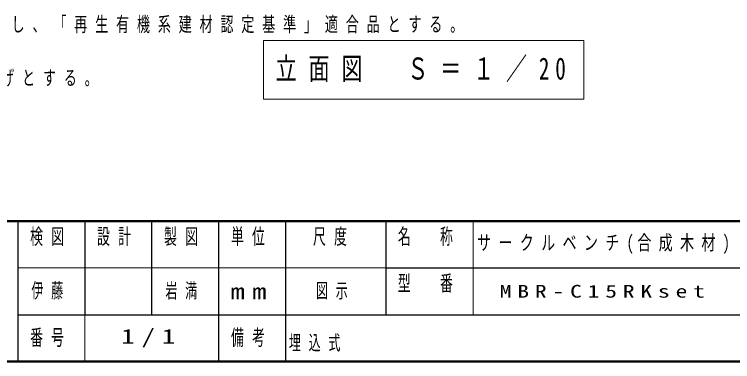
# Model space of a CAD drawing. Units: millimetres on the paper, scale 1:20. Extents: x -365 to 0, y -12 to 257.
# Drawn here: x -238 to -130.7, y 0 to 51.9 of the extents above; entities that cross this region are included whole.
import ezdxf

# ---------------------------------------------------------------- set-up
doc = ezdxf.new("R2010")
doc.units = ezdxf.units.MM
doc.layers.add('LY_1', color=7, linetype='Continuous', lineweight=25)
doc.layers.add('LY_2', color=7, linetype='Continuous', lineweight=13)
doc.styles.add('ＭＳ ゴシック', font='')
doc.styles.get('ＭＳ ゴシック').set_extended_font_data('MS Gothic')

msp = doc.modelspace()

# ---------------------------------------------------------------- linework, layer by layer
at = {"layer": 'LY_1', "lineweight": 13}
for p, q in [((-200.767, 48.013), (-200.767, 39.213)), ((-152.967, 48.013), (-200.767, 48.013)), ((-152.967, 39.213), (-152.967, 48.013)), ((-200.767, 39.213), (-152.967, 39.213))]:
    msp.add_line(p, q, dxfattribs=at)
at = {"layer": 'LY_2', "lineweight": 50}
for p, q in [((-365, 21), (0, 21)), ((-365, 0), (0, 0))]:
    msp.add_line(p, q, dxfattribs=at)
at = {"layer": 'LY_2', "color": 211, "lineweight": 25}
for p, q in [((-237.5, 21), (-237.5, 0)), ((-227.5, 21), (-227.5, 7)), ((-217.5, 21), (-217.5, 7)), ((-207.5, 21), (-207.5, 0)), ((-197.5, 21), (-197.5, 7)), ((-182.5, 21), (-182.5, 7)), ((-182.5, 14), (-70, 14)), ((-237.5, 7), (0, 7))]:
    msp.add_line(p, q, dxfattribs=at)
at = {"layer": 'LY_2'}
for p, q in [((-169.5, 21), (-169.5, 7)), ((-237.5, 14), (-182.5, 14)), ((-227.5, 7), (-227.5, 0))]:
    msp.add_line(p, q, dxfattribs=at)
at = {"layer": 'LY_2', "lineweight": 25}
msp.add_line((-197.5, 7), (-197.5, 0), dxfattribs=at)

# ---------------------------------------------------------------- texts
at = {"layer": 'LY_1', "style": 'ＭＳ ゴシック'}
for s, insert, char_height, attachment_point in [('\\T1.6;\\W0.65;合成木材は、木粉入り再生プラスチック(ポリプロピレン系,色：サンディーブラウン)とし、「再生有機系建材認定基準」適合品とする。', (-361.62, 48.747), 2.199, 7), ('\\T1.56;\\W0.7;立面図\u3000Ｓ＝１／20', (-176.867, 43.613), 3.299, 5), ('\\T1.6;\\W0.65;フレームは、電気亜鉛メッキ処理の上、ポリエステル樹脂粉体塗装(ダークグレー)仕上げとする。', (-361.62, 40.747), 2.199, 7), ('\\T1.52;\\W0.7;サークルベンチ(合成木材)', (-149.75, 17.5), 2.199, 5), ('\\T1.64;\\W0.6;伊藤', (-232.5, 10.5), 2.199, 5), ('\\T1.64;\\W0.6;岩満', (-212.5, 10.5), 2.199, 5), ('\\T1.64;\\W0.6;図示', (-190, 10.5), 2.199, 5), ('\\T1.5;\\W1.35;MBR-C15RKset', (-149.75, 10.5), 1.906, 5), ('\\T1.5;\\W1.35;1/1', (-217.5, 3.5), 2.199, 5), ('\\T1.64;\\W0.6;埋込式', (-197, 1.5), 2.199, 7)]:
    msp.add_mtext(s, dxfattribs=dict(at, insert=insert, char_height=char_height, attachment_point=attachment_point))
at = {"layer": 'LY_2', "color": 4, "char_height": 2.346, "style": 'ＭＳ ゴシック'}
for s, insert, attachment_point in [('\\T1.64;\\W0.6;検図', (-232.5, 19.9), 2), ('\\T1.64;\\W0.6;設計', (-222.5, 19.9), 2), ('\\T1.64;\\W0.6;製図', (-212.5, 19.9), 2), ('\\T1.64;\\W0.6;単位', (-202.5, 19.9), 2), ('\\T1.64;\\W0.6;尺度', (-190.25, 19.9), 2), ('\\T1.64;\\W0.6;名\u3000称', (-176, 19.9), 2), ('\\T1.64;\\W0.6;型\u3000番', (-176, 12.9), 2), ('\\T1.5;\\W1.35;mm', (-202.5, 10.5), 5), ('\\T1.64;\\W0.6;番号', (-232.5, 3.5), 5), ('\\T1.64;\\W0.6;備考', (-202.5, 3.5), 5)]:
    msp.add_mtext(s, dxfattribs=dict(at, insert=insert, attachment_point=attachment_point))

doc.saveas('drawing.dxf')
